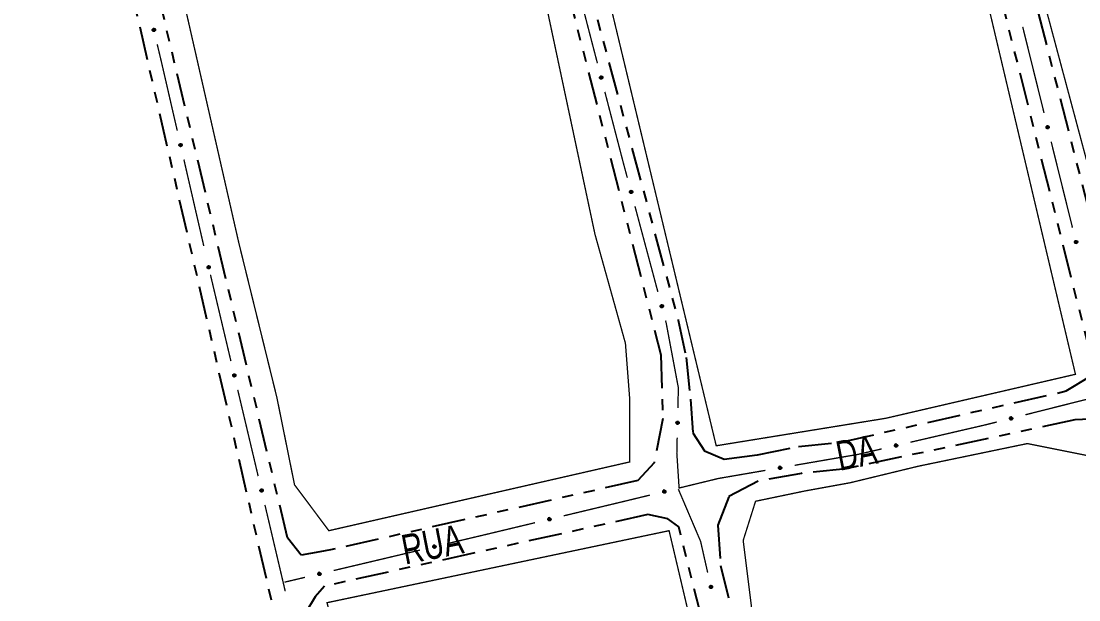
# Model space of a CAD drawing. Extents: x 212200 to 214553, y 4880545 to 4882659.
# Drawn here: x 213133.1 to 213276.2, y 4881777 to 4881855.3 of the extents above; entities that cross this region are included whole.
import ezdxf

# ---------------------------------------------------------------- set-up
doc = ezdxf.new("R2010")
doc.units = 0
doc.header["$LTSCALE"] = 1.5
doc.header["$MEASUREMENT"] = 0
doc.linetypes.add('TRACO_12', pattern=[2.5, 2, -0.5])
doc.linetypes.add('TRACO_25', pattern=[8, 3, -1, 1, -1, 1, -1])
for name, color, linetype in [('RU-QUADRA', 210, 'CONTINUOUS'), ('SV-EIXO-RUA-N-PAV', 6, 'CONTINUOUS'), ('SV-RUA-NAO-PAV', 7, 'CONTINUOUS'), ('SV-TXT-RUA-N-PAV', 7, 'CONTINUOUS')]:
    doc.layers.add(name, color=color, linetype=linetype)
doc.styles.add('ARIAL', font='ARIAL.SHX')

msp = doc.modelspace()

# ---------------------------------------------------------------- linework, layer by layer
at = {"layer": 'RU-QUADRA', "linetype": 'TRACO_12', "const_width": 0.18, "flags": 128}
for points in [[(213330.211244, 4881822.607145), (213315.8, 4881882.9), (213300.36, 4881950.1), (213296.01, 4881967.53), (213284.6, 4882016.05), (213272.795043, 4882067.308442), (213249.59873, 4882063.602054), (213224.35807, 4882059.569014), (213234.15, 4882016.92), (213241.13, 4881986.55), (213248.15, 4881956.7), (213255.98, 4881923.41), (213260.66, 4881903.55), (213270.48, 4881861.82), (213284.35493, 4881810.047881), (213305.973968, 4881815.968968)], [(213157.981506, 4882053.509631), (213171.109133, 4882001.711468), (213179.713731, 4881965.283784), (213182.626343, 4881952.953202), (213190.75, 4881917.32), (213199.26, 4881880.37), (213210.725111, 4881826.487709), (213214.849466, 4881811.731619), (213215.412822, 4881804.407992), (213215.412822, 4881795.675976), (213174.71036, 4881786.380604), (213170.062674, 4881792.577519), (213167.668411, 4881804.407992), (213162.517101, 4881825.318038), (213152.724706, 4881868.282184), (213143.325145, 4881906.185163), (213138.121707, 4881929.364337), (213135.090595, 4881942.548994), (213132.707969, 4881954.51344), (213123.962627, 4881990.682155), (213113.022891, 4882047.355214), (213134.042895, 4882050.369889)], [(213232.463787, 4881790.360215), (213230.791194, 4881785.063672), (213232.823333, 4881768.749712), (213244.509946, 4881723.761306), (213269.818353, 4881615.295533), (213280.272056, 4881569.85677), (213284.732302, 4881559.821215), (213289.75008, 4881561.215042), (213294.767857, 4881564.281462), (213310.378721, 4881567.905412), (213324.595757, 4881571.250597), (213330.449831, 4881576.825906), (213324.595757, 4881603.866151), (213308.706128, 4881668.679111), (213277.623784, 4881796.493054), (213269.260822, 4881798.165647), (213254.486255, 4881795.099227), (213245.286996, 4881792.869104), (213239.154157, 4881791.754042)]]:
    msp.add_lwpolyline(points, close=True, dxfattribs=at)
at = {"layer": 'RU-QUADRA', "linetype": 'Continuous', "const_width": 0.18, "flags": 128}
for points in [[(213216.058151, 4882061.039009), (213204.26884, 4882059.459137), (213166.901097, 4882053.989561), (213175.446793, 4882015.600929), (213178.304202, 4882003.259215), (213181.044769, 4881991.422166), (213192.1, 4881943.68), (213207.1, 4881881.29), (213227.138982, 4881797.86867), (213250.107539, 4881801.588396), (213275.765645, 4881807.538024), (213244.74, 4881938.73), (213240.69, 4881956.44), (213235.403121, 4881977.95945), (213229.741043, 4882002.785485), (213227.046733, 4882014.256235)], [(213220.761022, 4881786.379132), (213174.464282, 4881776.639766), (213183.186748, 4881740.667912), (213194.996785, 4881691.962774), (213214.887512, 4881618.765361), (213220.221148, 4881596.218597), (213225.934417, 4881572.067022), (213229.677997, 4881548.327877), (213238.95638, 4881550.409765), (213262.655602, 4881555.727408), (213274.754607, 4881559.187209), (213268.851162, 4881582.576379), (213263.057194, 4881607.130821), (213257.657248, 4881630.01543), (213246.050001, 4881679.206155), (213229.074929, 4881751.145358), (213225.641398, 4881765.696427)]]:
    msp.add_lwpolyline(points, close=True, dxfattribs=at)
at = {"layer": 'SV-EIXO-RUA-N-PAV', "const_width": 0.18}
for points in [[(213208.033824, 4881861.222818), (213211.057375, 4881849.609974)], [(213268.623284, 4881854.541616), (213271.512014, 4881842.894503)], [(213151.474023, 4881852.179571), (213151.937607, 4881850.23404)], [(213151.937607, 4881850.23404), (213152.101611, 4881849.54576)], [(213152.101611, 4881849.54576), (213154.186115, 4881840.490128)], [(213212.065226, 4881845.739026), (213214.332889, 4881837.029393)], [(213272.474924, 4881839.012132), (213275.363654, 4881827.365019)], [(213214.332889, 4881837.029393), (213214.536193, 4881836.248544)], [(213155.083405, 4881836.592068), (213157.775272, 4881824.897888)], [(213214.536193, 4881836.248544), (213215.103801, 4881834.130151)], [(213216.139053, 4881830.266441), (213219.244811, 4881818.675312)], [(213158.679271, 4881821.001396), (213161.448317, 4881809.32525)], [(213220.280063, 4881814.811602), (213220.353725, 4881814.536685)], [(213220.353725, 4881814.536685), (213221.965954, 4881805.971718)], [(213222.015877, 4881805.706502), (213221.951657, 4881802.977132)], [(213221.965954, 4881805.971718), (213222.015877, 4881805.706502)], [(213162.371333, 4881805.433201), (213164.448117, 4881796.676092)], [(213280.631254, 4881804.996285), (213268.99552, 4881802.062056)], [(213263.586275, 4881800.697986), (213253.433768, 4881798.345868)], [(213264.147298, 4881800.839461), (213263.586275, 4881800.697986)], [(213265.116943, 4881801.08398), (213264.147298, 4881800.839461)], [(213221.857565, 4881798.978238), (213221.810519, 4881796.978792)], [(213221.810519, 4881796.978792), (213221.808108, 4881796.87632)], [(213249.536981, 4881797.443066), (213246.61439, 4881796.765965)], [(213164.448117, 4881796.676092), (213164.671635, 4881795.733591)], [(213164.671635, 4881795.733591), (213165.137598, 4881793.756398)], [(213221.808108, 4881796.87632), (213222.061754, 4881792.987082)], [(213246.337565, 4881796.701831), (213237.74845, 4881795.220949)], [(213246.61439, 4881796.765965), (213246.337565, 4881796.701831)], [(213233.806609, 4881794.541321), (213227.893849, 4881793.521879)], [(213227.416994, 4881793.439664), (213222.056406, 4881792.139062)], [(213222.061754, 4881792.987082), (213222.119762, 4881792.097633)], [(213227.893849, 4881793.521879), (213227.416994, 4881793.439664)], [(213222.015877, 4881791.993749), (213224.76188, 4881785.554846)], [(213166.055138, 4881789.863055), (213168.348986, 4881780.129697)], [(213214.979981, 4881790.422159), (213206.501474, 4881788.391592)], [(213215.253765, 4881790.488585), (213214.979981, 4881790.422159)], [(213218.169183, 4881791.195932), (213215.253765, 4881790.488585)], [(213202.61148, 4881787.459955), (213195.803991, 4881785.829589)], [(213195.570086, 4881785.77357), (213190.938605, 4881784.677196)], [(213195.803991, 4881785.829589), (213195.570086, 4881785.77357)], [(213224.76188, 4881785.554846), (213225.028527, 4881784.929603)], [(213225.028527, 4881784.929603), (213225.981485, 4881780.715742)], [(213187.046179, 4881783.755772), (213175.368902, 4881780.991499)], [(213168.348986, 4881780.129697), (213168.515362, 4881779.423725)], [(213171.476477, 4881780.070075), (213169.530264, 4881779.609363)], [(213168.515362, 4881779.423725), (213168.802331, 4881778.181759)], [(213169.530264, 4881779.609363), (213168.697982, 4881779.412344)]]:
    msp.add_lwpolyline(points, dxfattribs=at)
at = {"layer": 'SV-EIXO-RUA-N-PAV'}
for points in [[(213151.084219, 4881854.290385), (213151.126235, 4881854.265352), (213151.157228, 4881854.235246), (213151.17585, 4881854.202696), (213151.184805, 4881854.169642), (213151.190159, 4881854.134794), (213151.187804, 4881854.098469), (213151.176261, 4881854.058731), (213151.151446, 4881854.016406), (213151.118518, 4881853.986684), (213151.087583, 4881853.96672), (213151.053654, 4881853.955397), (213151.019713, 4881853.950764), (213150.982062, 4881853.954457), (213150.941905, 4881853.966549), (213150.89995, 4881853.992531), (213150.869768, 4881854.022255), (213150.852583, 4881854.054212), (213150.841416, 4881854.088394), (213150.836377, 4881854.124037), (213150.838893, 4881854.159681), (213150.85114, 4881854.20009), (213150.877334, 4881854.24116), (213150.906636, 4881854.271601), (213150.938343, 4881854.289231), (213150.972244, 4881854.299468), (213151.007131, 4881854.305262), (213151.043744, 4881854.304416), (213151.084219, 4881854.290385)], [(213211.631628, 4881847.841281), (213211.674156, 4881847.817127), (213211.705767, 4881847.787672), (213211.725062, 4881847.755516), (213211.734702, 4881847.722655), (213211.740779, 4881847.687925), (213211.73918, 4881847.651559), (213211.728465, 4881847.61159), (213211.704535, 4881847.568759), (213211.672233, 4881847.538359), (213211.641719, 4881847.517756), (213211.608033, 4881847.50573), (213211.574196, 4881847.500392), (213211.536476, 4881847.503302), (213211.496077, 4881847.514556), (213211.45359, 4881847.539661), (213211.422797, 4881847.568751), (213211.404951, 4881847.600344), (213211.393076, 4881847.634287), (213211.387297, 4881847.669817), (213211.389072, 4881847.705506), (213211.400477, 4881847.746161), (213211.425811, 4881847.787766), (213211.454474, 4881847.81881), (213211.485808, 4881847.837095), (213211.519488, 4881847.848034), (213211.554247, 4881847.854552), (213211.59087, 4881847.854467), (213211.631628, 4881847.841281)], [(213272.065725, 4881841.119272), (213272.10797, 4881841.094627), (213272.139238, 4881841.064807), (213272.158158, 4881841.032429), (213272.167418, 4881840.999459), (213272.173091, 4881840.964661), (213272.171071, 4881840.928316), (213272.159893, 4881840.888474), (213272.135468, 4881840.845923), (213272.102816, 4881840.815899), (213272.072066, 4881840.795651), (213272.038242, 4881840.784017), (213272.004345, 4881840.779072), (213271.966661, 4881840.782419), (213271.926396, 4881840.79414), (213271.884203, 4881840.819736), (213271.853749, 4881840.849181), (213271.836271, 4881840.880978), (213271.82479, 4881840.915057), (213271.819423, 4881840.950652), (213271.821612, 4881840.986317), (213271.833487, 4881841.026838), (213271.859302, 4881841.068147), (213271.888323, 4881841.098856), (213271.919866, 4881841.116776), (213271.953671, 4881841.127324), (213271.988503, 4881841.133439), (213272.025123, 4881841.13293), (213272.065725, 4881841.119272)], [(213154.709804, 4881838.70581), (213154.751628, 4881838.680456), (213154.782388, 4881838.650113), (213154.80076, 4881838.617421), (213154.809462, 4881838.584299), (213154.814548, 4881838.549411), (213154.811915, 4881838.513105), (213154.800067, 4881838.473457), (213154.774927, 4881838.431324), (213154.741773, 4881838.401855), (213154.710686, 4881838.382129), (213154.67667, 4881838.371067), (213154.642695, 4881838.366694), (213154.605073, 4881838.370676), (213154.565011, 4881838.383075), (213154.523256, 4881838.409379), (213154.493304, 4881838.439333), (213154.476364, 4881838.471421), (213154.465459, 4881838.505688), (213154.460694, 4881838.541369), (213154.463484, 4881838.576992), (213154.47604, 4881838.617306), (213154.502548, 4881838.658174), (213154.532083, 4881838.68839), (213154.563924, 4881838.705775), (213154.597902, 4881838.715752), (213154.632833, 4881838.721278), (213154.669439, 4881838.720151), (213154.709804, 4881838.70581)], [(213215.690571, 4881832.365571), (213215.733269, 4881832.341719), (213215.765088, 4881832.312489), (213215.78461, 4881832.28047), (213215.794483, 4881832.247678), (213215.800806, 4881832.212993), (213215.799465, 4881832.176616), (213215.789034, 4881832.136572), (213215.765407, 4881832.093572), (213215.733321, 4881832.062944), (213215.702955, 4881832.042126), (213215.669354, 4881832.029862), (213215.635556, 4881832.024284), (213215.597816, 4881832.026927), (213215.557338, 4881832.037894), (213215.514675, 4881832.062698), (213215.483677, 4881832.091568), (213215.465607, 4881832.123034), (213215.453492, 4881832.156892), (213215.447461, 4881832.19238), (213215.448984, 4881832.228081), (213215.4601, 4881832.268816), (213215.485138, 4881832.3106), (213215.513581, 4881832.341846), (213215.544784, 4881832.360352), (213215.578386, 4881832.371529), (213215.613098, 4881832.378294), (213215.649721, 4881832.378468), (213215.690571, 4881832.365571)], [(213275.917365, 4881825.589788), (213275.95961, 4881825.565143), (213275.990878, 4881825.535323), (213276.009798, 4881825.502945), (213276.019057, 4881825.469975), (213276.024731, 4881825.435177), (213276.022711, 4881825.398832), (213276.011533, 4881825.35899), (213275.987108, 4881825.316439), (213275.954455, 4881825.286415), (213275.923705, 4881825.266168), (213275.889881, 4881825.254533), (213275.855985, 4881825.249588), (213275.818301, 4881825.252935), (213275.778035, 4881825.264656), (213275.735843, 4881825.290252), (213275.705389, 4881825.319697), (213275.687911, 4881825.351495), (213275.676429, 4881825.385573), (213275.671063, 4881825.421168), (213275.673252, 4881825.456833), (213275.685127, 4881825.497354), (213275.710941, 4881825.538663), (213275.739962, 4881825.569372), (213275.771506, 4881825.587292), (213275.805311, 4881825.59784), (213275.840143, 4881825.603955), (213275.876763, 4881825.603446), (213275.917365, 4881825.589788)], [(213158.51252, 4881822.181573), (213158.55451, 4881822.156495), (213158.585471, 4881822.126356), (213158.604058, 4881822.093786), (213158.612978, 4881822.060722), (213158.618294, 4881822.025868), (213158.615901, 4881821.989546), (213158.604316, 4881821.94982), (213158.579455, 4881821.907522), (213158.546496, 4881821.877835), (213158.51554, 4881821.857904), (213158.481598, 4881821.846617), (213158.447653, 4881821.84202), (213158.410005, 4881821.845754), (213158.369862, 4881821.857888), (213158.327934, 4881821.883916), (213158.297784, 4881821.913671), (213158.280633, 4881821.945647), (213158.269502, 4881821.979841), (213158.264501, 4881822.015489), (213158.267056, 4881822.05113), (213158.279346, 4881822.091527), (213158.305584, 4881822.132569), (213158.334918, 4881822.162978), (213158.366644, 4881822.180574), (213158.400555, 4881822.190775), (213158.435449, 4881822.196532), (213158.472061, 4881822.195646), (213158.51252, 4881822.181573)], [(213219.83158, 4881816.910733), (213219.874278, 4881816.886881), (213219.906098, 4881816.85765), (213219.925619, 4881816.825632), (213219.935493, 4881816.79284), (213219.941815, 4881816.758154), (213219.940474, 4881816.721778), (213219.930043, 4881816.681733), (213219.906417, 4881816.638734), (213219.874331, 4881816.608106), (213219.843964, 4881816.587287), (213219.810363, 4881816.575023), (213219.776565, 4881816.569445), (213219.738825, 4881816.572088), (213219.698348, 4881816.583055), (213219.655685, 4881816.607859), (213219.624686, 4881816.63673), (213219.606617, 4881816.668195), (213219.594501, 4881816.702053), (213219.588471, 4881816.737542), (213219.589993, 4881816.773242), (213219.601109, 4881816.813977), (213219.626148, 4881816.855761), (213219.65459, 4881816.887007), (213219.685794, 4881816.905513), (213219.719396, 4881816.916691), (213219.754108, 4881816.923455), (213219.79073, 4881816.923629), (213219.83158, 4881816.910733)], [(213161.98378, 4881807.54443), (213162.02577, 4881807.519352), (213162.05673, 4881807.489213), (213162.075317, 4881807.456643), (213162.084237, 4881807.423579), (213162.089554, 4881807.388725), (213162.087161, 4881807.352403), (213162.075575, 4881807.312677), (213162.050714, 4881807.270379), (213162.017755, 4881807.240693), (213161.986799, 4881807.220761), (213161.952857, 4881807.209475), (213161.918912, 4881807.204878), (213161.881264, 4881807.208611), (213161.841121, 4881807.220745), (213161.799194, 4881807.246773), (213161.769044, 4881807.276529), (213161.751892, 4881807.308504), (213161.740761, 4881807.342698), (213161.735761, 4881807.378346), (213161.738315, 4881807.413988), (213161.750605, 4881807.454384), (213161.776843, 4881807.495426), (213161.806177, 4881807.525836), (213161.837903, 4881807.543431), (213161.871815, 4881807.553632), (213161.906708, 4881807.559389), (213161.94332, 4881807.558503), (213161.98378, 4881807.54443)], [(213267.222467, 4881801.501412), (213267.197987, 4881801.459071), (213267.16829, 4881801.427687), (213267.135987, 4881801.40864), (213267.103053, 4881801.399252), (213267.068277, 4881801.393442), (213267.031925, 4881801.39532), (213266.992039, 4881801.406342), (213266.949393, 4881801.4306), (213266.919242, 4881801.463136), (213266.898874, 4881801.493806), (213266.887108, 4881801.527585), (213266.88203, 4881801.561461), (213266.885229, 4881801.599158), (213266.896794, 4881801.639469), (213266.922224, 4881801.681761), (213266.95155, 4881801.71233), (213266.983279, 4881801.729933), (213267.017312, 4881801.741547), (213267.052886, 4881801.747052), (213267.08856, 4881801.745003), (213267.129126, 4881801.733287), (213267.170536, 4881801.707634), (213267.201358, 4881801.678733), (213267.219402, 4881801.64726), (213267.230082, 4881801.613496), (213267.236333, 4881801.578688), (213267.235966, 4881801.542067), (213267.222467, 4881801.501412)], [(213222.018041, 4881801.118736), (213222.052299, 4881801.083831), (213222.074605, 4881801.046826), (213222.084325, 4881801.010607), (213222.08457, 4881800.976362), (213222.080874, 4881800.941299), (213222.069349, 4881800.906771), (213222.048068, 4881800.871282), (213222.013294, 4881800.83667), (213221.973884, 4881800.816311), (213221.938886, 4881800.804881), (213221.903192, 4881800.80257), (213221.86919, 4881800.806731), (213221.83372, 4881800.819889), (213221.797965, 4881800.841806), (213221.764008, 4881800.877615), (213221.742389, 4881800.914044), (213221.733907, 4881800.949323), (213221.731811, 4881800.985222), (213221.736013, 4881801.020973), (213221.747522, 4881801.054802), (213221.769654, 4881801.090761), (213221.805441, 4881801.123809), (213221.841528, 4881801.145786), (213221.876679, 4881801.154762), (213221.912068, 4881801.156029), (213221.947281, 4881801.15275), (213221.982472, 4881801.14261), (213222.018041, 4881801.118736)], [(213251.650192, 4881797.819656), (213251.624897, 4881797.777797), (213251.594598, 4881797.746993), (213251.561932, 4881797.728575), (213251.528822, 4881797.719827), (213251.493941, 4881797.714692), (213251.457632, 4881797.717273), (213251.417967, 4881797.729065), (213251.375798, 4881797.754145), (213251.346283, 4881797.787257), (213251.326513, 4881797.818317), (213251.315402, 4881797.852316), (213251.310981, 4881797.886285), (213251.31491, 4881797.923913), (213251.327253, 4881797.963993), (213251.353497, 4881798.005785), (213251.383409, 4881798.03578), (213251.415473, 4881798.052765), (213251.449725, 4881798.063718), (213251.485398, 4881798.068534), (213251.521026, 4881798.065794), (213251.561358, 4881798.053295), (213251.602263, 4881798.026844), (213251.63252, 4881797.997353), (213251.649951, 4881797.965536), (213251.659975, 4881797.931572), (213251.665551, 4881797.896649), (213251.664476, 4881797.860042), (213251.650192, 4881797.819656)], [(213235.937824, 4881794.797067), (213235.910189, 4881794.756715), (213235.878186, 4881794.727685), (213235.844525, 4881794.711156), (213235.810971, 4881794.704305), (213235.775854, 4881794.701163), (213235.73975, 4881794.705806), (213235.700821, 4881794.719836), (213235.660147, 4881794.747274), (213235.632564, 4881794.782012), (213235.614593, 4881794.814146), (213235.605435, 4881794.848723), (213235.602954, 4881794.882888), (213235.609017, 4881794.920231), (213235.62362, 4881794.959544), (213235.6522, 4881794.999775), (213235.68377, 4881795.02802), (213235.716748, 4881795.043153), (213235.751568, 4881795.05214), (213235.787458, 4881795.054918), (213235.822872, 4881795.050156), (213235.862427, 4881795.035382), (213235.901761, 4881795.006647), (213235.930291, 4881794.975481), (213235.945883, 4881794.942724), (213235.953959, 4881794.908245), (213235.957539, 4881794.873062), (213235.954383, 4881794.836575), (213235.937824, 4881794.797067)], [(213165.670555, 4881791.974826), (213165.71251, 4881791.94969), (213165.743427, 4881791.919507), (213165.761969, 4881791.886911), (213165.770843, 4881791.853835), (213165.77611, 4881791.818973), (213165.773666, 4881791.782654), (213165.762024, 4881791.742945), (213165.737104, 4881791.700682), (213165.704103, 4881791.671042), (213165.673119, 4881791.651154), (213165.639161, 4881791.639915), (213165.60521, 4881791.635366), (213165.567567, 4881791.639152), (213165.527441, 4881791.651343), (213165.48555, 4881791.677429), (213165.455442, 4881791.707228), (213165.438336, 4881791.739227), (213165.427253, 4881791.773437), (213165.422303, 4881791.809092), (213165.424907, 4881791.84473), (213165.437254, 4881791.885109), (213165.463549, 4881791.926114), (213165.492927, 4881791.956482), (213165.524677, 4881791.974033), (213165.558603, 4881791.984186), (213165.593504, 4881791.989894), (213165.630115, 4881791.988957), (213165.670555, 4881791.974826)], [(213220.278379, 4881791.594397), (213220.253519, 4881791.552278), (213220.223541, 4881791.521163), (213220.191067, 4881791.502407), (213220.15805, 4881791.493316), (213220.123224, 4881791.48782), (213220.086889, 4881791.490025), (213220.047105, 4881791.501405), (213220.004678, 4881791.526046), (213219.974822, 4881791.558852), (213219.954731, 4881791.589704), (213219.943269, 4881791.623587), (213219.938496, 4881791.657508), (213219.942035, 4881791.695175), (213219.953961, 4881791.73538), (213219.979772, 4881791.777442), (213220.009371, 4881791.807745), (213220.041257, 4881791.825062), (213220.075393, 4881791.836369), (213220.111015, 4881791.841554), (213220.146669, 4881791.839184), (213220.187129, 4881791.827103), (213220.228306, 4881791.801078), (213220.258867, 4881791.771901), (213220.276626, 4881791.740267), (213220.287002, 4881791.706409), (213220.292939, 4881791.671546), (213220.292243, 4881791.634929), (213220.278379, 4881791.594397)], [(213204.721845, 4881787.852185), (213204.696861, 4881787.810139), (213204.66679, 4881787.779112), (213204.634262, 4881787.760453), (213204.601217, 4881787.751459), (213204.566375, 4881787.746066), (213204.530048, 4881787.748378), (213204.490297, 4881787.759876), (213204.447943, 4881787.784643), (213204.418184, 4881787.817536), (213204.398184, 4881787.848448), (213204.386822, 4881787.882365), (213204.38215, 4881787.9163), (213204.3858, 4881787.953955), (213204.397845, 4881787.994126), (213204.42378, 4881788.036111), (213204.453469, 4881788.066326), (213204.485406, 4881788.083549), (213204.519575, 4881788.094755), (213204.555212, 4881788.099835), (213204.590859, 4881788.097359), (213204.631283, 4881788.085159), (213204.672383, 4881788.059012), (213204.702857, 4881788.029745), (213204.720523, 4881787.998058), (213204.730799, 4881787.96417), (213204.736633, 4881787.929289), (213204.735829, 4881787.892675), (213204.721845, 4881787.852185)], [(213189.157566, 4881784.142461), (213189.132472, 4881784.100481), (213189.10232, 4881784.069534), (213189.069742, 4881784.05096), (213189.036675, 4881784.042053), (213189.001819, 4881784.036751), (213188.965497, 4881784.039159), (213188.925776, 4881784.050761), (213188.883488, 4881784.075639), (213188.853815, 4881784.10861), (213188.833897, 4881784.139574), (213188.822624, 4881784.17352), (213188.818041, 4881784.207468), (213188.82179, 4881784.245114), (213188.83394, 4881784.285252), (213188.859985, 4881784.327169), (213188.889753, 4881784.357307), (213188.921735, 4881784.374445), (213188.955934, 4881784.385562), (213188.991584, 4881784.390548), (213189.027225, 4881784.387979), (213189.067616, 4881784.375672), (213189.108647, 4881784.349418), (213189.139045, 4881784.320071), (213189.156628, 4881784.288338), (213189.166814, 4881784.254422), (213189.172557, 4881784.219527), (213189.171657, 4881784.182915), (213189.157566, 4881784.142461)], [(213173.587864, 4881780.456765), (213173.562769, 4881780.414785), (213173.532617, 4881780.383837), (213173.50004, 4881780.365263), (213173.466972, 4881780.356357), (213173.432116, 4881780.351055), (213173.395795, 4881780.353463), (213173.356074, 4881780.365065), (213173.313786, 4881780.389942), (213173.284113, 4881780.422914), (213173.264194, 4881780.453878), (213173.252921, 4881780.487824), (213173.248338, 4881780.521771), (213173.252087, 4881780.559417), (213173.264237, 4881780.599556), (213173.290282, 4881780.641473), (213173.32005, 4881780.67161), (213173.352032, 4881780.688749), (213173.386231, 4881780.699866), (213173.421881, 4881780.704852), (213173.457522, 4881780.702283), (213173.497913, 4881780.689976), (213173.538944, 4881780.663722), (213173.569342, 4881780.634375), (213173.586925, 4881780.602642), (213173.597111, 4881780.568726), (213173.602854, 4881780.533831), (213173.601954, 4881780.497219), (213173.587864, 4881780.456765)], [(213226.498318, 4881778.929427), (213226.540044, 4881778.903912), (213226.570688, 4881778.873451), (213226.588934, 4881778.840689), (213226.597508, 4881778.807534), (213226.60246, 4881778.772626), (213226.599688, 4881778.736331), (213226.587688, 4881778.696728), (213226.562387, 4881778.654692), (213226.529119, 4881778.625351), (213226.497957, 4881778.605744), (213226.463899, 4881778.594813), (213226.429907, 4881778.59057), (213226.392301, 4881778.594697), (213226.352286, 4881778.60725), (213226.310633, 4881778.633714), (213226.280796, 4881778.663783), (213226.263979, 4881778.695936), (213226.253206, 4881778.730244), (213226.248578, 4881778.765943), (213226.251505, 4881778.801555), (213226.264216, 4881778.841821), (213226.290881, 4881778.882587), (213226.320531, 4881778.912688), (213226.352439, 4881778.929952), (213226.386455, 4881778.939798), (213226.421407, 4881778.94519), (213226.458008, 4881778.943922), (213226.498318, 4881778.929427)]]:
    msp.add_lwpolyline(points, close=True, dxfattribs=at)
for points in [[(213150.972244, 4881854.299468), (213151.087583, 4881853.96672)], [(213151.007131, 4881854.305262), (213151.118518, 4881853.986684)], [(213151.026396, 4881854.300205), (213151.134348, 4881854.006106)], [(213151.043744, 4881854.304416), (213151.151446, 4881854.016406)], [(213150.836377, 4881854.124037), (213150.869768, 4881854.022255)], [(213150.838893, 4881854.159681), (213150.89995, 4881853.992531)], [(213150.839259, 4881854.137785), (213150.882896, 4881854.013521)], [(213150.848608, 4881854.17508), (213150.918678, 4881853.986979)], [(213150.85114, 4881854.20009), (213150.941905, 4881853.966549)], [(213150.866615, 4881854.217245), (213150.96078, 4881853.963346)], [(213150.877334, 4881854.24116), (213150.982062, 4881853.954457)], [(213150.891514, 4881854.254038), (213150.998771, 4881853.956968)], [(213150.906636, 4881854.271601), (213151.019713, 4881853.950764)], [(213150.922546, 4881854.276862), (213151.035496, 4881853.9559)], [(213150.938343, 4881854.289231), (213151.053654, 4881853.955397)], [(213150.955476, 4881854.291722), (213151.067669, 4881853.962163)], [(213150.991631, 4881854.298934), (213151.103632, 4881853.981955)], [(213151.062427, 4881854.296166), (213151.161206, 4881854.040561)], [(213151.084219, 4881854.290385), (213151.176261, 4881854.058731)], [(213151.106551, 4881854.27582), (213151.179909, 4881854.085696)], [(213151.126235, 4881854.265352), (213151.187804, 4881854.098469)], [(213151.143977, 4881854.248267), (213151.18597, 4881854.125014)], [(213151.157228, 4881854.235246), (213151.190159, 4881854.134794)], [(213211.387297, 4881847.669817), (213211.422797, 4881847.568751)], [(213211.389072, 4881847.705506), (213211.45359, 4881847.539661)], [(213211.389893, 4881847.683622), (213211.436104, 4881847.560292)], [(213211.398465, 4881847.721104), (213211.47243, 4881847.534499)], [(213211.400477, 4881847.746161), (213211.496077, 4881847.514556)], [(213211.415592, 4881847.763633), (213211.515014, 4881847.511746)], [(213211.425811, 4881847.787766), (213211.536476, 4881847.503302)], [(213211.43972, 4881847.800936), (213211.553129, 4881847.50616)], [(213211.454474, 4881847.81881), (213211.574196, 4881847.500392)], [(213211.470271, 4881847.8244), (213211.589868, 4881847.505855)], [(213211.485808, 4881847.837095), (213211.608033, 4881847.50573)], [(213211.502885, 4881847.839942), (213211.621904, 4881847.512786)], [(213211.519488, 4881847.848034), (213211.641719, 4881847.517756)], [(213211.538882, 4881847.847904), (213211.657448, 4881847.533321)], [(213211.554247, 4881847.854552), (213211.672233, 4881847.538359)], [(213211.573614, 4881847.849897), (213211.687656, 4881847.558106)], [(213211.59087, 4881847.854467), (213211.704535, 4881847.568759)], [(213211.60972, 4881847.846607), (213211.713792, 4881847.593111)], [(213211.631628, 4881847.841281), (213211.728465, 4881847.61159)], [(213211.654258, 4881847.827183), (213211.731552, 4881847.638625)], [(213211.674156, 4881847.817127), (213211.73918, 4881847.651559)], [(213211.692248, 4881847.800414), (213211.736794, 4881847.678061)], [(213211.705767, 4881847.787672), (213211.740779, 4881847.687925)], [(213271.819423, 4881840.950652), (213271.853749, 4881840.849181)], [(213271.821612, 4881840.986317), (213271.884203, 4881840.819736)], [(213271.822179, 4881840.964425), (213271.866957, 4881840.840568)], [(213271.831184, 4881841.001805), (213271.902981, 4881840.814356)], [(213271.833487, 4881841.026838), (213271.926396, 4881840.79414)], [(213271.848803, 4881841.044134), (213271.945299, 4881840.791111)], [(213271.859302, 4881841.068147), (213271.966661, 4881840.782419)], [(213271.873362, 4881841.081154), (213271.983347, 4881840.785083)], [(213271.888323, 4881841.098856), (213272.004345, 4881840.779072)], [(213271.904183, 4881841.104262), (213272.02008, 4881840.784353)], [(213271.919866, 4881841.116776), (213272.038242, 4881840.784017)], [(213271.936975, 4881841.119425), (213272.052194, 4881840.790912)], [(213271.953671, 4881841.127324), (213272.072066, 4881840.795651)], [(213271.973062, 4881841.126969), (213272.087974, 4881840.811033)], [(213271.988503, 4881841.133439), (213272.102816, 4881840.815899)], [(213272.007815, 4881841.128559), (213272.118466, 4881840.835466)], [(213272.025123, 4881841.13293), (213272.135468, 4881840.845923)], [(213272.043881, 4881841.124852), (213272.145007, 4881840.870166)], [(213272.065725, 4881841.119272), (213272.159893, 4881840.888474)], [(213272.08819, 4881841.104912), (213272.163293, 4881840.915471)], [(213272.10797, 4881841.094627), (213272.171071, 4881840.928316)], [(213272.125868, 4881841.077705), (213272.168993, 4881840.954843)], [(213272.139238, 4881841.064807), (213272.173091, 4881840.964661)], [(213154.463484, 4881838.576992), (213154.523256, 4881838.409379)], [(213154.463682, 4881838.555094), (213154.506364, 4881838.430499)], [(213154.473316, 4881838.592316), (213154.541941, 4881838.403683)], [(213154.47604, 4881838.617306), (213154.565011, 4881838.383075)], [(213154.491646, 4881838.634342), (213154.583861, 4881838.379727)], [(213154.502548, 4881838.658174), (213154.605073, 4881838.370676)], [(213154.516826, 4881838.670942), (213154.621801, 4881838.373059)], [(213154.532083, 4881838.68839), (213154.642695, 4881838.366694)], [(213154.548033, 4881838.693528), (213154.658517, 4881838.371709)], [(213154.563924, 4881838.705775), (213154.67667, 4881838.371067)], [(213154.581076, 4881838.708135), (213154.690737, 4881838.377725)], [(213154.597902, 4881838.715752), (213154.710686, 4881838.382129)], [(213154.617285, 4881838.71507), (213154.726851, 4881838.39724)], [(213154.632833, 4881838.721278), (213154.741773, 4881838.401855)], [(213154.652059, 4881838.716073), (213154.757751, 4881838.421155)], [(213154.669439, 4881838.720151), (213154.774927, 4881838.431324)], [(213154.688058, 4881838.711758), (213154.784873, 4881838.455403)], [(213154.709804, 4881838.70581), (213154.800067, 4881838.473457)], [(213154.732025, 4881838.691074), (213154.803921, 4881838.500393)], [(213154.751628, 4881838.680456), (213154.811915, 4881838.513105)], [(213154.769237, 4881838.663235), (213154.810284, 4881838.539664)], [(213154.782388, 4881838.650113), (213154.814548, 4881838.549411)], [(213154.460694, 4881838.541369), (213154.493304, 4881838.439333)], [(213215.447461, 4881832.19238), (213215.483677, 4881832.091568)], [(213215.448984, 4881832.228081), (213215.514675, 4881832.062698)], [(213215.44996, 4881832.206203), (213215.497043, 4881832.083204)], [(213215.458265, 4881832.243745), (213215.53355, 4881832.057669)], [(213215.4601, 4881832.268816), (213215.557338, 4881832.037894)], [(213215.47509, 4881832.286395), (213215.576295, 4881832.035219)], [(213215.485138, 4881832.3106), (213215.597816, 4881832.026927)], [(213215.498954, 4881832.323867), (213215.614448, 4881832.029902)], [(213215.513581, 4881832.341846), (213215.635556, 4881832.024284)], [(213215.529338, 4881832.347547), (213215.651189, 4881832.029858)], [(213215.544784, 4881832.360352), (213215.669354, 4881832.029862)], [(213215.561841, 4881832.36332), (213215.683175, 4881832.037016)], [(213215.578386, 4881832.371529), (213215.702955, 4881832.042126)], [(213215.597781, 4881832.371537), (213215.718573, 4881832.057802)], [(213215.613098, 4881832.378294), (213215.733321, 4881832.062944)], [(213215.632497, 4881832.373776), (213215.748604, 4881832.0828)], [(213215.649721, 4881832.378468), (213215.765407, 4881832.093572)], [(213215.668626, 4881832.370742), (213215.774491, 4881832.11799)], [(213215.690571, 4881832.365571), (213215.789034, 4881832.136572)], [(213215.713301, 4881832.351634), (213215.791928, 4881832.163629)], [(213215.733269, 4881832.341719), (213215.799465, 4881832.176616)], [(213215.751479, 4881832.325135), (213215.796891, 4881832.2031)], [(213215.765088, 4881832.312489), (213215.800806, 4881832.212993)], [(213275.671063, 4881825.421168), (213275.705389, 4881825.319697)], [(213275.673252, 4881825.456833), (213275.735843, 4881825.290252)], [(213275.673819, 4881825.434941), (213275.718597, 4881825.311084)], [(213275.682824, 4881825.472321), (213275.754621, 4881825.284872)], [(213275.685127, 4881825.497354), (213275.778035, 4881825.264656)], [(213275.700443, 4881825.51465), (213275.796939, 4881825.261627)], [(213275.710941, 4881825.538663), (213275.818301, 4881825.252935)], [(213275.725002, 4881825.55167), (213275.834986, 4881825.255599)], [(213275.739962, 4881825.569372), (213275.855985, 4881825.249588)], [(213275.755823, 4881825.574779), (213275.87172, 4881825.254869)], [(213275.771506, 4881825.587292), (213275.889881, 4881825.254533)], [(213275.788615, 4881825.589941), (213275.903834, 4881825.261428)], [(213275.805311, 4881825.59784), (213275.923705, 4881825.266168)], [(213275.824702, 4881825.597485), (213275.939614, 4881825.281549)], [(213275.840143, 4881825.603955), (213275.954455, 4881825.286415)], [(213275.859454, 4881825.599075), (213275.970106, 4881825.305982)], [(213275.876763, 4881825.603446), (213275.987108, 4881825.316439)], [(213275.895521, 4881825.595368), (213275.996646, 4881825.340682)], [(213275.917365, 4881825.589788), (213276.011533, 4881825.35899)], [(213275.93983, 4881825.575429), (213276.014933, 4881825.385988)], [(213275.95961, 4881825.565143), (213276.022711, 4881825.398832)], [(213275.977507, 4881825.548221), (213276.020632, 4881825.425359)], [(213275.990878, 4881825.535323), (213276.024731, 4881825.435177)], [(213158.264501, 4881822.015489), (213158.297784, 4881821.913671)], [(213158.267056, 4881822.05113), (213158.327934, 4881821.883916)], [(213158.267399, 4881822.029234), (213158.310903, 4881821.904923)], [(213158.276787, 4881822.066519), (213158.346656, 4881821.878343)], [(213158.279346, 4881822.091527), (213158.369862, 4881821.857888)], [(213158.294839, 4881822.108664), (213158.388733, 4881821.854665)], [(213158.305584, 4881822.132569), (213158.410005, 4881821.845754)], [(213158.319777, 4881822.145431), (213158.426717, 4881821.848247)], [(213158.334918, 4881822.162978), (213158.447653, 4881821.84202)], [(213158.350834, 4881822.168222), (213158.463441, 4881821.84714)], [(213158.366644, 4881822.180574), (213158.481598, 4881821.846617)], [(213158.383779, 4881822.183047), (213158.495621, 4881821.853369)], [(213158.400555, 4881822.190775), (213158.51554, 4881821.857904)], [(213158.419942, 4881822.190221), (213158.531605, 4881821.873122)], [(213158.435449, 4881822.196532), (213158.546496, 4881821.877835)], [(213158.454709, 4881822.191454), (213158.562347, 4881821.897241)], [(213158.472061, 4881822.195646), (213158.579455, 4881821.907522)], [(213158.490735, 4881822.187376), (213158.589242, 4881821.931666)], [(213158.51252, 4881822.181573), (213158.604316, 4881821.94982)], [(213158.534838, 4881822.166983), (213158.607992, 4881821.976782)], [(213158.55451, 4881822.156495), (213158.615901, 4881821.989546)], [(213158.572234, 4881822.13939), (213158.614095, 4881822.016093)], [(213158.585471, 4881822.126356), (213158.618294, 4881822.025868)], [(213219.588471, 4881816.737542), (213219.624686, 4881816.63673)], [(213219.589993, 4881816.773242), (213219.655685, 4881816.607859)], [(213219.590969, 4881816.751364), (213219.638052, 4881816.628365)], [(213219.599274, 4881816.788906), (213219.67456, 4881816.60283)], [(213219.601109, 4881816.813977), (213219.698348, 4881816.583055)], [(213219.6161, 4881816.831556), (213219.717304, 4881816.58038)], [(213219.626148, 4881816.855761), (213219.738825, 4881816.572088)], [(213219.639963, 4881816.869028), (213219.755458, 4881816.575064)], [(213219.65459, 4881816.887007), (213219.776565, 4881816.569445)], [(213219.670347, 4881816.892709), (213219.792199, 4881816.575019)], [(213219.685794, 4881816.905513), (213219.810363, 4881816.575023)], [(213219.70285, 4881816.908481), (213219.824185, 4881816.582177)], [(213219.719396, 4881816.916691), (213219.843964, 4881816.587287)], [(213219.73879, 4881816.916698), (213219.859582, 4881816.602963)], [(213219.754108, 4881816.923455), (213219.874331, 4881816.608106)], [(213219.773507, 4881816.918937), (213219.889613, 4881816.627961)], [(213219.79073, 4881816.923629), (213219.906417, 4881816.638734)], [(213219.809636, 4881816.915903), (213219.915501, 4881816.663151)], [(213219.83158, 4881816.910733), (213219.930043, 4881816.681733)], [(213219.85431, 4881816.896795), (213219.932938, 4881816.70879)], [(213219.874278, 4881816.886881), (213219.940474, 4881816.721778)], [(213219.892489, 4881816.870296), (213219.937901, 4881816.748261)], [(213219.906098, 4881816.85765), (213219.941815, 4881816.758154)], [(213161.735761, 4881807.378346), (213161.769044, 4881807.276529)], [(213161.738315, 4881807.413988), (213161.799194, 4881807.246773)], [(213161.738658, 4881807.392091), (213161.782162, 4881807.267781)], [(213161.748046, 4881807.429376), (213161.817915, 4881807.2412)], [(213161.750605, 4881807.454384), (213161.841121, 4881807.220745)], [(213161.766099, 4881807.471522), (213161.859992, 4881807.217522)], [(213161.776843, 4881807.495426), (213161.881264, 4881807.208611)], [(213161.791036, 4881807.508288), (213161.897976, 4881807.211104)], [(213161.806177, 4881807.525836), (213161.918912, 4881807.204878)], [(213161.822093, 4881807.531079), (213161.9347, 4881807.209997)], [(213161.837903, 4881807.543431), (213161.952857, 4881807.209475)], [(213161.855038, 4881807.545904), (213161.96688, 4881807.216226)], [(213161.871815, 4881807.553632), (213161.986799, 4881807.220761)], [(213161.891201, 4881807.553078), (213162.002864, 4881807.235979)], [(213161.906708, 4881807.559389), (213162.017755, 4881807.240693)], [(213161.925968, 4881807.554311), (213162.033606, 4881807.260098)], [(213161.94332, 4881807.558503), (213162.050714, 4881807.270379)], [(213161.961994, 4881807.550234), (213162.060501, 4881807.294523)], [(213161.98378, 4881807.54443), (213162.075575, 4881807.312677)], [(213162.006097, 4881807.529841), (213162.079251, 4881807.339639)], [(213162.02577, 4881807.519352), (213162.087161, 4881807.352403)], [(213162.043493, 4881807.502248), (213162.085355, 4881807.37895)], [(213162.05673, 4881807.489213), (213162.089554, 4881807.388725)], [(213267.201358, 4881801.678733), (213266.88203, 4881801.561461)], [(213267.170536, 4881801.707634), (213266.885229, 4881801.599158)], [(213267.219402, 4881801.64726), (213266.887108, 4881801.527585)], [(213267.206827, 4881801.662893), (213266.887372, 4881801.545747)], [(213267.183598, 4881801.693624), (213266.887959, 4881801.582483)], [(213267.146482, 4881801.718038), (213266.893838, 4881801.620554)], [(213267.222117, 4881801.630161), (213266.894057, 4881801.513659)], [(213267.129126, 4881801.733287), (213266.896794, 4881801.639469)], [(213267.230082, 4881801.613496), (213266.898874, 4881801.493806)], [(213267.229803, 4881801.594104), (213266.914318, 4881801.477958)], [(213267.104085, 4881801.735491), (213266.916918, 4881801.662962)], [(213267.236333, 4881801.578688), (213266.919242, 4881801.463136)], [(213267.08856, 4881801.745003), (213266.922224, 4881801.681761)], [(213267.231528, 4881801.559358), (213266.93887, 4881801.447561)], [(213267.06667, 4881801.74435), (213266.942989, 4881801.699089)], [(213267.235966, 4881801.542067), (213266.949393, 4881801.4306)], [(213267.052886, 4881801.747052), (213266.95155, 4881801.71233)], [(213267.227962, 4881801.523277), (213266.973673, 4881801.421157)], [(213267.222467, 4881801.501412), (213266.992039, 4881801.406342)], [(213267.208196, 4881801.47889), (213267.01905, 4881801.403048)], [(213267.197987, 4881801.459071), (213267.031925, 4881801.39532)], [(213267.181135, 4881801.441107), (213267.058444, 4881801.397502)], [(213267.16829, 4881801.427687), (213267.068277, 4881801.393442)], [(213221.736013, 4881801.020973), (213221.742389, 4881800.914044)], [(213221.742301, 4881801.033534), (213221.752861, 4881800.902255)], [(213221.747522, 4881801.054802), (213221.764008, 4881800.877615)], [(213221.760837, 4881801.06722), (213221.780705, 4881800.867477)], [(213221.769654, 4881801.090761), (213221.797965, 4881800.841806)], [(213221.788986, 4881801.10341), (213221.815403, 4881800.833903)], [(213221.805441, 4881801.123809), (213221.83372, 4881800.819889)], [(213221.822432, 4881801.132651), (213221.850517, 4881800.818063)], [(213221.841528, 4881801.145786), (213221.86919, 4881800.806731)], [(213221.858253, 4881801.146822), (213221.88576, 4881800.80768)], [(213221.876679, 4881801.154762), (213221.903192, 4881800.80257)], [(213221.893881, 4881801.152808), (213221.918468, 4881800.805545)], [(213221.912068, 4881801.156029), (213221.938886, 4881800.804881)], [(213221.930681, 4881801.150578), (213221.958285, 4881800.815528)], [(213221.947281, 4881801.15275), (213221.973884, 4881800.816311)], [(213221.964624, 4881801.142954), (213221.994138, 4881800.831063)], [(213221.982472, 4881801.14261), (213222.013294, 4881800.83667)], [(213221.998439, 4881801.129875), (213222.028883, 4881800.857543)], [(213222.018041, 4881801.118736), (213222.048068, 4881800.871282)], [(213222.035929, 4881801.098965), (213222.058461, 4881800.896429)], [(213222.052299, 4881801.083831), (213222.069349, 4881800.906771)], [(213222.065105, 4881801.062791), (213222.074333, 4881800.932908)], [(213222.074605, 4881801.046826), (213222.080874, 4881800.941299)], [(213251.63252, 4881797.997353), (213251.310981, 4881797.886285)], [(213251.602263, 4881798.026844), (213251.31491, 4881797.923913)], [(213251.649951, 4881797.965536), (213251.315402, 4881797.852316)], [(213251.637681, 4881797.98141), (213251.316019, 4881797.870471)], [(213251.615051, 4881798.012585), (213251.317317, 4881797.907188)], [(213251.652335, 4881797.948388), (213251.322081, 4881797.838259)], [(213251.578415, 4881798.037713), (213251.323932, 4881797.945138)], [(213251.659975, 4881797.931572), (213251.326513, 4881797.818317)], [(213251.561358, 4881798.053295), (213251.327253, 4881797.963993)], [(213251.659321, 4881797.912188), (213251.341646, 4881797.802173)], [(213251.665551, 4881797.896649), (213251.346283, 4881797.787257)], [(213251.536364, 4881798.055984), (213251.347828, 4881797.987092)], [(213251.521026, 4881798.065794), (213251.353497, 4881798.005785)], [(213251.660374, 4881797.877416), (213251.365606, 4881797.771306)], [(213251.499128, 4881798.065565), (213251.374593, 4881798.022707)], [(213251.664476, 4881797.860042), (213251.375798, 4881797.754145)], [(213251.485398, 4881798.068534), (213251.383409, 4881798.03578)], [(213251.656109, 4881797.841411), (213251.399891, 4881797.744233)], [(213251.650192, 4881797.819656), (213251.417967, 4881797.729065)], [(213251.635488, 4881797.797415), (213251.444909, 4881797.725249)], [(213251.624897, 4881797.777797), (213251.457632, 4881797.717273)], [(213251.607701, 4881797.760163), (213251.484188, 4881797.718941)], [(213251.594598, 4881797.746993), (213251.493941, 4881797.714692)], [(213235.930291, 4881794.975481), (213235.602954, 4881794.882888)], [(213235.945883, 4881794.942724), (213235.605435, 4881794.848723)], [(213235.934537, 4881794.959271), (213235.607083, 4881794.866813)], [(213235.901761, 4881795.006647), (213235.609017, 4881794.920231)], [(213235.913717, 4881794.991683), (213235.610468, 4881794.903397)], [(213235.947288, 4881794.925469), (213235.611303, 4881794.834308)], [(213235.953959, 4881794.908245), (213235.614593, 4881794.814146)], [(213235.87857, 4881795.018855), (213235.619232, 4881794.940909)], [(213235.862427, 4881795.035382), (213235.62362, 4881794.959544)], [(213235.952203, 4881794.88893), (213235.628784, 4881794.797167)], [(213235.957539, 4881794.873062), (213235.632564, 4881794.782012)], [(213235.837627, 4881795.039488), (213235.645476, 4881794.981435)], [(213235.951276, 4881794.854154), (213235.650948, 4881794.764988)], [(213235.822872, 4881795.050156), (213235.6522, 4881794.999775)], [(213235.954383, 4881794.836575), (213235.660147, 4881794.747274)], [(213235.800996, 4881795.051173), (213235.674225, 4881795.01547)], [(213235.944969, 4881794.81845), (213235.683637, 4881794.736008)], [(213235.787458, 4881795.054918), (213235.68377, 4881795.02802)], [(213235.937824, 4881794.797067), (213235.700821, 4881794.719836)], [(213235.921878, 4881794.775699), (213235.727502, 4881794.714493)], [(213235.910189, 4881794.756715), (213235.73975, 4881794.705806)], [(213235.892017, 4881794.740088), (213235.766359, 4881794.705961)], [(213235.878186, 4881794.727685), (213235.775854, 4881794.701163)], [(213165.422303, 4881791.809092), (213165.455442, 4881791.707228)], [(213165.424907, 4881791.84473), (213165.48555, 4881791.677429)], [(213165.425219, 4881791.822832), (213165.468548, 4881791.698461)], [(213165.43466, 4881791.860105), (213165.504264, 4881791.671831)], [(213165.437254, 4881791.885109), (213165.527441, 4881791.651343)], [(213165.452771, 4881791.902225), (213165.546308, 4881791.648093)], [(213165.463549, 4881791.926114), (213165.567567, 4881791.639152)], [(213165.477761, 4881791.938956), (213165.584283, 4881791.641622)], [(213165.492927, 4881791.956482), (213165.60521, 4881791.635366)], [(213165.508849, 4881791.961703), (213165.621005, 4881791.640463)], [(213165.524677, 4881791.974033), (213165.639161, 4881791.639915)], [(213165.541816, 4881791.976482), (213165.653194, 4881791.646647)], [(213165.558603, 4881791.984186), (213165.673119, 4881791.651154)], [(213165.577989, 4881791.983605), (213165.689206, 4881791.666349)], [(213165.593504, 4881791.989894), (213165.704103, 4881791.671042)], [(213165.612757, 4881791.984789), (213165.719981, 4881791.690425)], [(213165.630115, 4881791.988957), (213165.737104, 4881791.700682)], [(213165.648778, 4881791.980661), (213165.746925, 4881791.724812)], [(213165.670555, 4881791.974826), (213165.762024, 4881791.742945)], [(213165.692852, 4881791.960206), (213165.765738, 4881791.769901)], [(213165.71251, 4881791.94969), (213165.773666, 4881791.782654)], [(213165.730209, 4881791.93256), (213165.771897, 4881791.809204)], [(213165.743427, 4881791.919507), (213165.77611, 4881791.818973)], [(213220.258867, 4881791.771901), (213219.938496, 4881791.657508)], [(213220.228306, 4881791.801078), (213219.942035, 4881791.695175)], [(213220.276626, 4881791.740267), (213219.943269, 4881791.623587)], [(213220.264192, 4881791.756013), (213219.943697, 4881791.641747)], [(213220.241241, 4881791.786951), (213219.944614, 4881791.678476)], [(213220.279188, 4881791.723144), (213219.950092, 4881791.6096)], [(213220.204346, 4881791.811699), (213219.950836, 4881791.716492)], [(213220.187129, 4881791.827103), (213219.953961, 4881791.73538)], [(213220.287002, 4881791.706409), (213219.954731, 4881791.589704)], [(213220.286548, 4881791.687019), (213219.970031, 4881791.573718)], [(213220.162108, 4881791.829533), (213219.974296, 4881791.758691)], [(213220.292939, 4881791.671546), (213219.974822, 4881791.558852)], [(213220.146669, 4881791.839184), (213219.979772, 4881791.777442)], [(213220.287961, 4881791.652259), (213219.994309, 4881791.543101)], [(213220.124775, 4881791.838728), (213220.000691, 4881791.794582)], [(213220.292243, 4881791.634929), (213220.004678, 4881791.526046)], [(213220.111015, 4881791.841554), (213220.009371, 4881791.807745)], [(213220.28407, 4881791.616213), (213220.028873, 4881791.516385)], [(213220.278379, 4881791.594397), (213220.047105, 4881791.501405)], [(213220.263906, 4881791.572005), (213220.074085, 4881791.497868)], [(213220.253519, 4881791.552278), (213220.086889, 4881791.490025)], [(213220.236506, 4881791.534467), (213220.113427, 4881791.491968)], [(213220.223541, 4881791.521163), (213220.123224, 4881791.48782)], [(213204.702857, 4881788.029745), (213204.38215, 4881787.9163)], [(213204.672383, 4881788.059012), (213204.3858, 4881787.953955)], [(213204.720523, 4881787.998058), (213204.386822, 4881787.882365)], [(213204.708136, 4881788.013842), (213204.387304, 4881787.900523)], [(213204.685276, 4881788.044848), (213204.38833, 4881787.937249)], [(213204.723034, 4881787.980929), (213204.393605, 4881787.868357)], [(213204.648455, 4881788.069704), (213204.394664, 4881787.975247)], [(213204.631283, 4881788.085159), (213204.397845, 4881787.994126)], [(213204.730799, 4881787.96417), (213204.398184, 4881787.848448)], [(213204.730288, 4881787.944782), (213204.413437, 4881787.832417)], [(213204.736633, 4881787.929289), (213204.418184, 4881787.817536)], [(213204.60627, 4881788.087663), (213204.418249, 4881788.017376)], [(213204.590859, 4881788.097359), (213204.42378, 4881788.036111)], [(213204.731598, 4881787.910018), (213204.437624, 4881787.801728)], [(213204.568963, 4881788.096968), (213204.44475, 4881788.053189)], [(213204.735829, 4881787.892675), (213204.447943, 4881787.784643)], [(213204.555212, 4881788.099835), (213204.453469, 4881788.066326)], [(213204.727601, 4881787.873983), (213204.472109, 4881787.77491)], [(213204.721845, 4881787.852185), (213204.490297, 4881787.759876)], [(213204.707305, 4881787.829835), (213204.517266, 4881787.756259)], [(213204.696861, 4881787.810139), (213204.530048, 4881787.748378)], [(213204.679795, 4881787.792378), (213204.556591, 4881787.750243)], [(213204.66679, 4881787.779112), (213204.566375, 4881787.746066)], [(213189.139045, 4881784.320071), (213188.818041, 4881784.207468)], [(213189.108647, 4881784.349418), (213188.82179, 4881784.245114)], [(213189.156628, 4881784.288338), (213188.822624, 4881784.17352)], [(213189.144282, 4881784.304154), (213188.823154, 4881784.191677)], [(213189.121503, 4881784.335219), (213188.824276, 4881784.228401)], [(213189.159093, 4881784.271202), (213188.82937, 4881784.159495)], [(213189.084747, 4881784.360172), (213188.830709, 4881784.266382)], [(213189.166814, 4881784.254422), (213188.833897, 4881784.139574)], [(213189.067616, 4881784.375672), (213188.83394, 4881784.285252)], [(213189.166252, 4881784.235036), (213188.849108, 4881784.123503)], [(213189.172557, 4881784.219527), (213188.853815, 4881784.10861)], [(213189.042609, 4881784.378242), (213188.854405, 4881784.308449)], [(213189.027225, 4881784.387979), (213188.859985, 4881784.327169)], [(213189.167471, 4881784.200269), (213188.873214, 4881784.092751)], [(213189.005328, 4881784.387645), (213188.881, 4881784.344192)], [(213189.171657, 4881784.182915), (213188.883488, 4881784.075639)], [(213188.991584, 4881784.390548), (213188.889753, 4881784.357307)], [(213189.163379, 4881784.164244), (213188.907629, 4881784.065842)], [(213189.157566, 4881784.142461), (213188.925776, 4881784.050761)], [(213189.142968, 4881784.12015), (213188.952736, 4881784.047073)], [(213189.132472, 4881784.100481), (213188.965497, 4881784.039159)], [(213189.11536, 4881784.082765), (213188.992045, 4881784.040954)], [(213189.10232, 4881784.069534), (213189.001819, 4881784.036751)], [(213173.569342, 4881780.634375), (213173.248338, 4881780.521771)], [(213173.538944, 4881780.663722), (213173.252087, 4881780.559417)], [(213173.586925, 4881780.602642), (213173.252921, 4881780.487824)], [(213173.574579, 4881780.618457), (213173.253451, 4881780.505981)], [(213173.5518, 4881780.649523), (213173.254573, 4881780.542705)], [(213173.589391, 4881780.585506), (213173.259667, 4881780.473799)], [(213173.515044, 4881780.674476), (213173.261007, 4881780.580686)], [(213173.597111, 4881780.568726), (213173.264194, 4881780.453878)], [(213173.497913, 4881780.689976), (213173.264237, 4881780.599556)], [(213173.59655, 4881780.54934), (213173.279405, 4881780.437807)], [(213173.602854, 4881780.533831), (213173.284113, 4881780.422914)], [(213173.472907, 4881780.692546), (213173.284702, 4881780.622753)], [(213173.457522, 4881780.702283), (213173.290282, 4881780.641473)], [(213173.597769, 4881780.514573), (213173.303511, 4881780.407055)], [(213173.435625, 4881780.701949), (213173.311297, 4881780.658496)], [(213173.601954, 4881780.497219), (213173.313786, 4881780.389942)], [(213173.421881, 4881780.704852), (213173.32005, 4881780.67161)], [(213173.593676, 4881780.478548), (213173.337926, 4881780.380146)], [(213173.587864, 4881780.456765), (213173.356074, 4881780.365065)], [(213173.573265, 4881780.434454), (213173.383034, 4881780.361377)], [(213173.562769, 4881780.414785), (213173.395795, 4881780.353463)], [(213173.545657, 4881780.397069), (213173.422343, 4881780.355258)], [(213173.532617, 4881780.383837), (213173.432116, 4881780.351055)], [(213226.248578, 4881778.765943), (213226.280796, 4881778.663783)], [(213226.251505, 4881778.801555), (213226.310633, 4881778.633714)], [(213226.251618, 4881778.779656), (213226.293822, 4881778.654898)], [(213226.261396, 4881778.816842), (213226.329296, 4881778.627946)], [(213226.264216, 4881778.841821), (213226.352286, 4881778.60725)], [(213226.279887, 4881778.858796), (213226.371123, 4881778.60383)], [(213226.290881, 4881778.882587), (213226.392301, 4881778.594697)], [(213226.305208, 4881778.8953), (213226.409038, 4881778.597015)], [(213226.320531, 4881778.912688), (213226.429907, 4881778.59057)], [(213226.336501, 4881778.917765), (213226.445748, 4881778.595525)], [(213226.352439, 4881778.929952), (213226.463899, 4881778.594813)], [(213226.369599, 4881778.932246), (213226.477991, 4881778.601417)], [(213226.386455, 4881778.939798), (213226.497957, 4881778.605744)], [(213226.405835, 4881778.939041), (213226.51418, 4881778.620793)], [(213226.421407, 4881778.94519), (213226.529119, 4881778.625351)], [(213226.440613, 4881778.939911), (213226.545172, 4881778.64459)], [(213226.458008, 4881778.943922), (213226.562387, 4881778.654692)], [(213226.476594, 4881778.935458), (213226.572425, 4881778.678733)], [(213226.498318, 4881778.929427), (213226.587688, 4881778.696728)], [(213226.520482, 4881778.914605), (213226.591646, 4881778.72365)], [(213226.540044, 4881778.903912), (213226.599688, 4881778.736331)], [(213226.557587, 4881778.886623), (213226.598159, 4881778.762895)], [(213226.570688, 4881778.873451), (213226.60246, 4881778.772626)]]:
    msp.add_lwpolyline(points, dxfattribs=at)
at = {"layer": 'SV-RUA-NAO-PAV', "linetype": 'TRACO_25'}
for points in [[(213223.012756, 4882069.935117, 8.314393), (213221.456989, 4882067.158751, 8.344658), (213221.307415, 4882064.478851, 8.354746), (213234.446212, 4882005.210964, 9.989048), (213267.729289, 4881868.071073, 12.319443), (213282.928798, 4881808.822149, 13.2173), (213284.195287, 4881807.807965, 13.227388), (213285.325257, 4881807.727961, 13.227388), (213296.646781, 4881811.793494, 13.197124), (213297.104153, 4881811.957735, 13.197124), (213303.533528, 4881814.407606, 13.146683), (213314.361333, 4881816.882845, 12.995358), (213323.670029, 4881819.004356, 12.995358), (213327.631763, 4881819.90726, 12.995358), (213330.881402, 4881821.437184, 12.955005), (213331.103743, 4881822.681996, 12.813769), (213331.520817, 4881825.017048, 12.813769), (213306.825623, 4881927.863394, 11.320703), (213304.786954, 4881936.475983, 10.019313), (213302.614323, 4881945.654513, 10.019313), (213277.536464, 4882054.76126, 8.728012), (213274.424761, 4882068.71838, 8.728012), (213273.513732, 4882075.498135, 8.364834), (213273.842308, 4882078.513504, 8.354746)], [(213164.218169, 4882060.399159, 8.435452), (213162.800448, 4882059.109396, 7.648566), (213162.630829, 4882056.719485, 7.668742), (213173.116981, 4882014.960966, 9.171897), (213189.277586, 4881943.433514, 10.816288), (213209.4997, 4881861.30643, 12.137854), (213221.996513, 4881814.848073, 12.490944), (213223.06726, 4881809.828252, 13.055888), (213223.658127, 4881804.158458, 12.965094), (213223.968823, 4881799.638623, 13.187036), (213225.549151, 4881797.168705, 13.308095), (213228.219227, 4881796.048731, 13.328272), (213232.728962, 4881796.658681, 13.550214), (213238.258583, 4881797.758608, 13.519949), (213244.068269, 4881798.368551, 13.429154), (213274.526046, 4881805.278115, 13.015534), (213277.805608, 4881807.288022, 13.065976), (213278.1175, 4881809.003454, 13.015534), (213263.766896, 4881866.225927, 11.996617), (213234.728521, 4881990.411509, 10.059667), (213217.487824, 4882062.778936, 8.475805), (213215.047256, 4882066.988795, 8.354746), (213212.775022, 4882068.120865, 8.223598)], [(213158.600582, 4882059.259415, 7.638477), (213159.84107, 4882055.849534, 7.850331), (213172.699053, 4882001.841454, 9.484634), (213186.337931, 4881941.933587, 10.735581), (213206.880002, 4881860.006493, 11.673793), (213219.647335, 4881810.168259, 12.39006), (213219.908671, 4881801.578575, 13.328272), (213218.729659, 4881795.558805, 13.328272), (213216.510118, 4881793.158907, 13.328272), (213174.943145, 4881783.779499, 13.126506), (213173.473086, 4881783.512651, 13.126506), (213170.942539, 4881783.0533, 13.126506), (213169.101746, 4881785.432222, 13.176948), (213151.452136, 4881859.636835, 12.067236), (213127.887334, 4881959.713276, 9.696488), (213115.259198, 4882014.641321, 8.324481), (213111.456606, 4882032.090698, 7.840243), (213110.335123, 4882041.820345, 7.406447), (213110.154197, 4882047.770127, 7.325741), (213110.963532, 4882051.819972, 7.174416), (213111.673282, 4882053.249915, 7.174416)], [(213245.431695, 4881362.803983, 7.779714), (213243.775689, 4881368.274448, 8.909602), (213231.128182, 4881419.192641, 11.068495), (213207.153013, 4881521.708994, 13.63092), (213206.351902, 4881528.98873, 13.75198), (213208.470854, 4881535.168489, 13.610744), (213214.02989, 4881539.988278, 13.671273), (213219.449064, 4881543.968099, 13.75198), (213220.708223, 4881549.027904, 13.75198), (213192.610096, 4881671.403548, 13.852862), (213171.617542, 4881756.520527, 13.590567), (213145.300549, 4881871.236443, 11.875558), (213125.268028, 4881955.913432, 9.777194), (213111.719596, 4882012.951404, 8.687659), (213106.054865, 4882044.490272, 7.477065), (213103.274167, 4882049.610099, 7.497241), (213099.448868, 4882050.982447, 7.234946)]]:
    msp.add_polyline3d(points, dxfattribs=at)
for points in [[(213228.829998, 4881790.978914, 13.328272), (213227.340661, 4881787.109066, 13.318183), (213227.721496, 4881781.689264, 13.368625), (213241.139564, 4881727.001206, 13.429154), (213280.074207, 4881560.46713, 13.69145), (213281.544489, 4881558.317201, 13.701538), (213283.763549, 4881556.846647, 13.711626), (213289.984219, 4881558.017162, 13.671273), (213296.143403, 4881561.756987, 13.69145), (213331.442859, 4881570.682076, 13.802422), (213332.700167, 4881573.666331, 13.933569), (213333.409493, 4881577.796174, 13.832686), (213307.604148, 4881681.87248, 13.641008), (213279.12673, 4881799.80829, 13.469507), (213277.746525, 4881801.448238, 13.469507), (213275.684435, 4881801.381686, 13.358537), (213244.748811, 4881794.748681, 13.459419), (213238.679136, 4881794.12874, 13.318183), (213232.82952, 4881793.078813, 13.257653)], [(213171.535967, 4881775.264524, 13.055888), (213187.164226, 4881710.162148, 13.429154), (213209.338346, 4881614.765542, 13.883127), (213223.827864, 4881550.577828, 13.509861), (213226.188526, 4881545.787991, 13.651096), (213230.38863, 4881544.118028, 13.731803), (213236.728152, 4881545.657934, 13.731803), (213243.357405, 4881548.837777, 13.69145), (213250.09682, 4881550.957659, 13.701538), (213262.106068, 4881552.887516, 13.681361), (213274.363856, 4881555.120786, 13.772157), (213275.374906, 4881557.127281, 13.832686), (213275.564294, 4881560.987137, 13.852862), (213236.929633, 4881727.57121, 13.530037), (213222.070893, 4881786.889105, 13.459419), (213220.570776, 4881787.989074, 13.348448), (213217.902855, 4881788.561066, 13.237477), (213174.103946, 4881778.869686, 13.2173), (213172.874217, 4881777.439746, 13.2173)]]:
    msp.add_polyline3d(points, close=True, dxfattribs=at)

# ---------------------------------------------------------------- texts
at = {"layer": 'SV-TXT-RUA-N-PAV', "style": 'ARIAL', "width": 0.7}
for s, p in [('DA', (213243.841859, 4881794.467816)), ('RUA', (213185.027182, 4881781.788114))]:
    msp.add_text(s, height=4, rotation=11, dxfattribs=at).set_placement(p)

doc.saveas('drawing.dxf')
